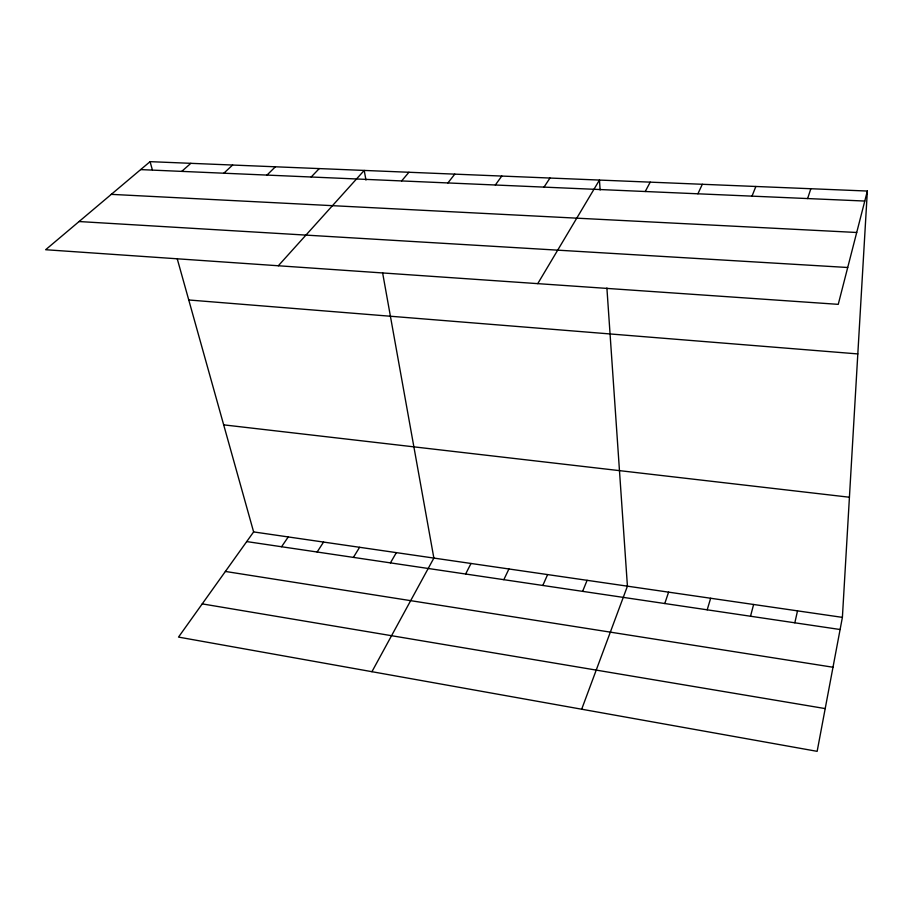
<?xml version="1.0" encoding="UTF-8"?>
<svg xmlns="http://www.w3.org/2000/svg" width="913" height="913" viewBox="0 0 913 913"><rect width="100%" height="100%" fill="white"/><g stroke="black" fill="none" stroke-linecap="round" stroke-linejoin="round"><path stroke-width="1.37" d="M177.179 258.584L253.62 531.914L178.514 637.091L817.146 751.342L842.391 617.371L867.35 191.045L150.074 161.658L45.65 249.728L838.248 304.349L867.35 191.045M794.824 622.803L797.517 610.865M750.52 616.229L753.613 604.486M707.187 609.816L710.656 598.255M807.617 198.566L810.835 188.729M664.778 603.527L668.601 592.149M581.684 709.218L627.425 586.169L606.894 287.994M752.015 196.147L755.85 186.469M582.62 591.35L587.105 580.326M542.813 585.45L547.617 574.585M697.909 193.796L702.325 184.278M503.828 579.675L508.929 568.97M465.63 574.015L471.017 563.469M645.24 191.513L650.216 182.144M371.933 671.694L433.869 558.083L382.593 272.725M390.422 562.876L396.356 552.639M537.757 283.635L599.453 180.066L600.138 189.995M353.399 557.387L359.596 547.298M317.131 552.011L323.567 542.071M544.011 187.119L549.991 178.035M281.569 546.739L288.246 536.947M495.337 185.008L501.785 176.061M447.895 182.942L454.788 174.132M401.629 180.934L408.944 172.26M278.317 265.763L364.219 170.423L365.953 180.066M311.173 177.008L319.265 168.585M266.961 175.091L275.406 166.782M223.822 173.208L232.621 165.036M181.733 171.382L190.851 163.324M140.648 169.601L864.782 201.043M111.295 194.355L856.702 232.484M79.066 221.539L847.709 267.498M188.751 299.978L857.821 353.924M223.674 424.853L849.421 497.231M253.62 531.914L842.391 617.371M246.715 541.58L840.108 629.514M225.385 571.447L832.998 667.243M202.23 603.881L825.204 708.591M150.074 161.658L152.311 169.681"/></g></svg>
